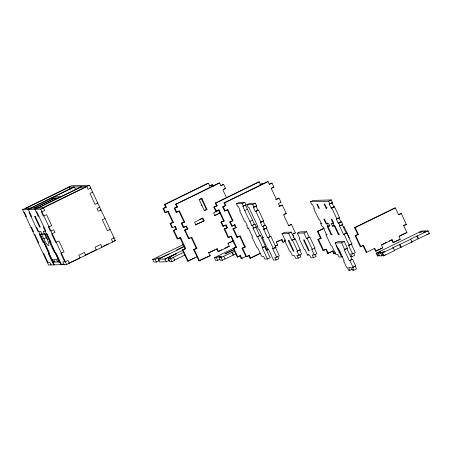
<?xml version="1.0" encoding="UTF-8"?>
<svg xmlns="http://www.w3.org/2000/svg" width="452" height="452" viewBox="0 0 452 452"><rect width="100%" height="100%" fill="white"/><g stroke="black" fill="none" stroke-linecap="round" stroke-linejoin="round"><path stroke-width="0.68" d="M22.6 209.643L71.343 185.806L89.451 185.309L115.384 240.673L66.642 264.51L48.533 265.008L22.6 209.643L40.708 209.146L89.451 185.309M25.917 208.315L69.303 187.094L70.331 189.286M27.702 209.502L73.766 186.975M34.013 208.089L54.37 198.14M34.651 208.073L55.008 198.117L55.59 199.366M81.038 186.772L34.968 209.299L38.177 216.152L38.816 216.135M38.284 207.976L81.671 186.755L82.699 188.947M42.748 207.852L86.134 186.631M92.66 192.156L89.982 193.467L95.118 204.434L97.796 203.123L97.157 203.14M53.116 262.103L40.279 234.695L41.883 233.91M40.279 234.695L41.872 234.65L43.477 233.865M41.872 234.65L43.799 238.763A7.594 1.458 63.9 0 0 48.618 245.572A7.594 1.458 63.9 0 0 46.912 238.52L45.059 234.565L46.132 234.04M43.799 238.763L46.477 237.453L44.827 233.927M110.124 229.435L107.446 230.746L102.31 219.779L104.988 218.469L104.35 218.485M164.404 204.513L165.042 204.49L166.33 207.236L165.692 207.253L164.404 204.513L207.796 183.292L208.428 183.275L209.717 186.015L212.395 184.704L213.22 186.467M165.042 204.49L208.428 183.275M197.157 256.838L187.665 261.183L182.399 249.95L185.715 248.623L180.58 237.656L177.263 238.984L173.285 230.486L176.596 229.158L175.314 226.418L171.997 227.746L170.071 223.638L173.387 222.311L168.251 211.344L164.94 212.672L163.014 208.558L165.692 207.253M209.078 186.032L212.395 184.704M163.014 208.558L166.33 207.236M175.642 204.202L176.28 204.185L177.563 206.926L176.924 206.943L175.642 204.202L219.028 182.987L219.666 182.97L220.949 185.71L223.627 184.399L225.554 188.507L222.876 189.817L226.582 197.739M176.28 204.185L219.666 182.97M164.94 212.672L168.251 211.344M214.853 249.707L208.327 252.9L208.965 252.877L210.248 255.623L198.897 260.877L193.631 249.64L196.948 248.312L191.812 237.351L188.495 238.679L184.518 230.181L187.834 228.853L186.552 226.113L183.235 227.441L181.308 223.328L184.625 222L179.489 211.039L176.173 212.367L174.246 208.253L176.924 206.943M220.847 185.461L223.627 184.399M174.246 208.253L177.563 206.926M61.975 264.143L60.907 264.669L43.313 227.119L43.951 227.102M62.613 264.126L61.54 264.646L56.28 253.414L55.641 253.431M85.648 254.917L95.106 250.295M103.248 246.312L108.288 243.848M199.1 199.468L201.88 198.4L207.016 209.366L204.338 210.677L199.202 199.711L201.88 198.4M176.173 212.367L178.314 211.316M223.311 189.315L224.378 188.789M170.071 223.638L173.387 222.311M215.237 203.117L215.875 203.095L217.158 205.841L216.519 205.858L215.237 203.117L258.623 181.896L259.262 181.879L260.544 184.619L263.222 183.309L259.906 184.636L260.544 184.619M215.875 203.095L259.262 181.879M204.236 210.429L207.016 209.366M246.221 256.307L241.809 258.465L240.526 255.719L237.21 257.047L233.232 248.555L236.543 247.227L231.407 236.26L228.096 237.588L224.113 229.091L227.429 227.763L226.147 225.023L222.83 226.35L220.904 222.243L224.22 220.915L219.084 209.948L215.768 211.276L213.841 207.163L216.519 205.858M181.308 223.328L184.625 222M213.841 207.163L217.158 205.841M224.034 202.875L224.672 202.858L225.955 205.598L225.322 205.615L224.034 202.875L267.426 181.653L268.059 181.636L269.347 184.376L272.025 183.071L273.952 187.179L271.273 188.49L276.404 199.451L279.087 198.145L281.008 202.253L278.33 203.564L279.618 206.304L282.297 204.993L286.274 213.491L283.596 214.802L288.732 225.763L291.41 224.458L295.388 232.949L292.71 234.26L293.998 237.001L293.359 237.017M224.672 202.858L268.059 181.636M173.285 230.486L176.596 229.158M260.691 253.289L250.606 258.222L249.323 255.482L246.007 256.809L242.029 248.312L245.346 246.984L240.21 236.017L236.893 237.345L232.916 228.853L236.226 227.525L234.944 224.78L231.627 226.107L229.701 222L233.017 220.672L227.881 209.705L224.565 211.033L222.644 206.926L225.322 205.615M269.245 184.133L272.025 183.071M222.644 206.926L225.955 205.598M215.768 211.276L216.841 210.751M183.235 227.441L186.552 226.113M199.874 219.299L202.886 218.124L204.168 220.864L195.23 224.938L204.168 220.864M216.519 211.163L218.299 210.293M202.886 218.124L194.586 222.181L195.869 224.921M218.937 210.27L213.598 212.881L214.886 215.621L220.22 213.016M267.443 258.996L264.889 259.064L263.606 256.324L261.697 256.374L257.713 247.882L257.075 247.899L251.939 236.933L252.578 236.916L248.6 228.418L247.962 228.435L246.679 225.695L247.312 225.678L245.391 221.57L244.752 221.587L239.617 210.621L240.255 210.604L238.328 206.491L237.69 206.513L236.407 203.767L239.085 202.462L244.82 202.304L246.108 205.044L242.792 206.372L251.775 225.554L255.092 224.232L256.38 226.972L253.063 228.3L257.041 236.791L260.358 235.464L265.493 246.43L262.177 247.758L267.443 258.996L270.121 257.685L264.855 246.447L262.177 247.758M184.518 230.181L187.834 228.853M220.175 212.739L214.248 215.644L214.886 215.621M224.565 211.033L226.712 209.988M271.166 188.247L272.776 187.461M236.407 203.767L242.142 203.615L244.82 202.304M243.329 206.106L244.933 205.321M277.714 256.493L278.737 258.685L276.059 259.996L273.511 260.064L268.245 248.826L267.612 248.843L262.476 237.882L263.109 237.865L259.132 229.367L258.493 229.384L257.211 226.644L257.849 226.627L248.86 207.44L248.221 207.457L246.939 204.716L249.617 203.406L255.357 203.247L256.64 205.988L253.323 207.315L255.25 211.429L258.567 210.101L263.702 221.068L260.386 222.39L262.313 226.503L265.629 225.175L266.912 227.915L263.595 229.243L267.573 237.741L270.889 236.413L276.025 247.38L272.709 248.702L276.692 257.199L279.37 255.888L275.387 247.397L272.709 248.702M177.8 238.724L180.58 237.656M246.939 204.716L252.679 204.558L255.357 203.247M244.718 210.479L247.397 209.174M220.904 222.243L224.22 220.915M188.495 238.679L190.106 237.888M253.86 207.056L256.64 205.988M152.652 259.369L155.2 259.301L157.878 257.99L159.16 260.731L156.482 262.041L153.934 262.109L152.652 259.369L183.015 244.814L182.376 244.831M229.701 222L233.017 220.672M223.367 226.09L224.972 225.305M255.25 211.429L258.567 210.101M183.907 246.436L176.766 249.933L177.404 249.916M169.455 260.233L166.302 261.77L159.669 261.957L158.386 259.211L184.467 246.515M224.113 229.091L227.429 227.763M182.399 249.95L185.715 248.623M231.627 226.107L234.944 224.78M164.89 259.036L182.614 250.368M158.386 259.211L165.02 259.03L176.37 253.775L168.336 257.702L168.85 258.798M183.512 252.34L172.8 257.583L173.438 257.561L174.721 260.307L172.042 261.612L169.489 261.685L168.206 258.945L170.884 257.634L168.336 257.702M168.206 258.945L170.76 258.872L173.438 257.561M232.916 228.853L236.226 227.525M249.854 221.446L252.532 220.135M193.631 249.64L196.948 248.312M184.795 255.081L174.082 260.324L174.721 260.307M251.775 225.554L255.092 224.232M228.096 237.588L231.407 236.26M247.962 228.435L249.029 227.915M260.386 222.39L261.99 221.604M253.063 228.3L255.205 227.249M187.665 261.183L194.665 257.759M236.893 237.345L238.498 236.56M284.031 214.293L286.274 213.491M342.605 256.437L341.531 256.962L338.983 257.03L337.7 254.29L335.785 254.34L331.808 245.843L331.169 245.865L326.033 234.899L326.672 234.882L322.688 226.384L322.05 226.401L320.767 223.661L321.406 223.644L319.479 219.531L318.841 219.553L313.705 208.587L314.343 208.57L312.417 204.457L311.778 204.473L310.496 201.733L313.174 200.428L331.282 199.931L332.565 202.671L329.254 203.999L331.175 208.106L334.491 206.779L339.627 217.745L336.311 219.073L338.237 223.181L341.554 221.853L342.836 224.593L339.52 225.921L343.503 234.418L346.82 233.091L351.955 244.057L348.639 245.385L352.616 253.877L355.295 252.572L351.317 244.074L351.955 244.057M227.932 243.306L233.272 240.696M262.313 226.503L265.629 225.175M208.965 252.877L217.265 248.82L218.553 251.561L229.266 246.323L227.977 243.583L233.317 240.972M198.897 260.877L210.248 255.623M218.542 251.267L221.695 249.73M224.847 248.188L227.994 246.645M263.595 229.243L266.912 227.915M310.496 201.733L328.604 201.236L331.282 199.931M219.875 259.312L217.734 260.358L215.694 260.414L214.406 257.674L235.944 247.142M257.041 236.791L260.358 235.464M233.232 248.555L236.543 247.227M214.406 257.674L216.451 257.617L219.13 256.307L221.678 256.239L219 257.55L220.282 260.29L222.322 260.233L236.046 253.815M233.729 249.611L224.904 253.928L233.876 249.832M329.254 203.999L332.565 202.671M219 257.55L221.039 257.493L234.763 251.075M262.476 237.882L263.544 237.356M242.029 248.312L245.346 246.984M288.093 225.785L291.41 224.458M326.078 208.248L326.711 208.231L324.79 204.118L324.152 204.134L326.078 208.248L327.146 207.722M267.573 237.741L270.889 236.413M331.175 208.106L334.491 206.779M299.823 254.645L300.851 256.843L298.173 258.148L295.625 258.222L294.342 255.482L292.297 255.538L290.376 251.425L289.738 251.442L284.602 240.481L285.24 240.464L282.031 233.611L284.709 232.3L291.337 232.119L294.546 238.967L295.184 238.95L300.32 249.916L297.004 251.244L298.93 255.352L301.608 254.047L299.682 249.933L300.32 249.916M237.21 257.047L239.351 256.001M282.031 233.611L288.658 233.43L291.337 232.119M240.526 255.719L239.888 255.742L241.17 258.482L242.43 257.866M246.007 256.809L249.323 255.482M276.364 241.961L280.11 240.131M293.145 233.757L295.388 232.949M285.172 241.317L283.285 242.244L281.997 239.503L276.375 242.249L277.658 244.99L275.138 246.227M323.943 219.412L324.581 219.395L331.768 234.741L331.135 234.757L327.152 226.26L329.83 226.186L328.547 223.446L325.869 223.52L323.943 219.412L325.016 218.887M315.129 254.227L316.157 256.42L313.479 257.73L310.925 257.798L309.643 255.058L307.603 255.114L305.032 249.634L304.399 249.651L299.264 238.69L299.896 238.673L297.331 233.187L300.009 231.882L306.642 231.695L309.208 237.181L309.846 237.159L314.982 248.125L311.665 249.453L314.236 254.934L316.914 253.623L314.343 248.142L314.982 248.125M284.602 240.481L285.67 239.955M248.685 255.499L249.973 258.239L260.053 253.306M266.94 249.939L268.2 249.323M275.132 245.933L276.392 245.317M320.767 223.661L321.841 223.135M266.946 250.233L265.663 247.493L265.025 247.51L266.307 250.25L268.838 249.306M297.331 233.187L303.964 233.006L306.642 231.695M288.658 233.43L291.868 240.278L294.546 238.967M326.508 223.503L327.576 222.983M291.868 240.278L295.184 238.95M336.847 218.808L338.458 218.022M327.79 226.243L329.932 225.198M317.355 231.401L317.988 231.384L321.202 238.238L320.564 238.255L317.355 231.401L324.135 228.085M317.988 231.384L324.157 228.367M303.964 233.006L306.529 238.486L309.208 237.181M338.237 223.181L341.554 221.853M306.529 238.486L309.846 237.159M332.384 226.119L335.056 226.045L339.04 234.543L338.401 234.56L331.214 219.209L331.847 219.192L333.774 223.305L331.096 223.378L332.384 226.119L333.988 225.333M339.52 225.921L341.667 224.876M326.033 234.899L327.101 234.373M335.627 253.08L334.367 253.696L333.084 250.956L328.259 253.312L326.338 249.199L323.022 250.527L317.886 239.566L320.564 238.255M317.886 239.566L321.202 238.238M343.164 227.497L344.232 226.972L349.368 237.938M297.004 251.244L299.145 250.193M331.135 234.757L332.203 234.238M338.401 234.56L339.475 234.034M354.583 227.605L355.221 227.588L358.43 234.441L357.792 234.458L354.583 227.605L394.754 207.96L395.393 207.943L398.602 214.79L401.28 213.485L406.416 224.446L403.099 225.774M355.221 227.588L395.393 207.943M343.503 234.418L346.82 233.091M307.603 255.114L308.676 254.589M352.091 269.279L349.944 270.33L348.673 270.364L347.385 267.624L346.752 267.64L343.537 260.787L344.175 260.77L339.04 249.803L338.407 249.826L335.192 242.973L337.87 241.662L344.249 241.487L347.458 248.34L344.142 249.668L349.277 260.629L352.594 259.301L355.803 266.155L352.487 267.482L353.769 270.223L356.453 268.912L355.165 266.171L355.803 266.155M323.022 250.527L325.7 249.216L327.627 253.329L328.259 253.312M403.738 225.757L406.947 232.61L398.913 236.537L400.195 239.277L393.5 242.554L392.217 239.814L381.505 245.052L382.787 247.792L376.092 251.063L374.81 248.323L366.775 252.256L363.566 245.402L360.25 246.73L355.114 235.769L357.792 234.458M398.5 214.547L401.28 213.485M355.114 235.769L358.43 234.441M335.192 242.973L341.571 242.797L344.249 241.487M327.627 253.329L333.084 250.956M348.639 245.385L350.78 244.334M332.446 250.973L333.729 253.713L335.621 252.787M344.142 249.668L347.458 248.34M360.25 246.73L362.391 245.685M403.636 225.514L406.416 224.446M350.712 256.708L351.989 256.674L354.667 255.363L353.639 253.171M381.46 244.775L386.223 242.447M389.2 240.995L392.217 239.814M399.511 235.95L405.693 232.927M349.277 260.629L352.594 259.301M374.171 248.34L375.454 251.086L382.787 247.792M393.472 242.272L400.195 239.277M379.205 255.431L377.493 255.973L376.211 253.233L421.739 230.966L422.377 230.949L419.699 232.26L420.976 232.221L423.654 230.915L426.202 230.842L423.524 232.153L424.801 232.119L428.117 230.791L429.4 233.531L411.354 242.063L411.992 242.046L410.71 239.306L410.071 239.323L428.117 230.791M376.211 253.233L379.527 251.905L380.799 251.871L378.121 253.176L379.409 255.922L381.957 255.849L383.562 255.064M378.121 253.176L380.674 253.109L383.352 251.798L384.629 251.764L381.951 253.075L383.234 255.815L383.872 255.798L394.585 250.561L393.296 247.82L392.664 247.837L410.71 239.306M353.023 267.217L354.628 266.431M381.951 253.075L393.296 247.82M377.493 255.973L379.386 255.047M383.234 255.815L385.375 254.77M394.556 250.278L411.992 242.046M426.62 234.599L429.4 233.531M68.664 187.111L86.773 186.614L88.055 189.354L90.733 188.049L90.101 188.066M224.915 188.529L225.554 188.507M273.313 187.196L273.952 187.179M54.048 196.908L60.681 196.727M58.003 198.038L51.37 198.219L51.94 199.439M279.087 198.145L275.771 199.473L276.404 199.451M25.278 208.332L43.386 207.835L44.669 210.575L41.352 211.903L43.279 216.011L46.596 214.689L51.731 225.65L48.415 226.977L50.341 231.085L53.658 229.763L54.941 232.503L51.624 233.831L55.607 242.323L58.924 241.001L64.06 251.962L60.743 253.289L64.721 261.787M99.084 207.253L99.722 207.231L97.044 208.541L98.327 211.282L101.005 209.977L100.372 209.994M280.376 202.27L281.008 202.253M201.129 205.214L201.767 205.197M246.108 205.044L245.47 205.061L254.453 224.248M282.297 204.993L278.98 206.321L279.618 206.304M23.883 212.383L24.521 212.367L26.448 216.474L25.809 216.491M29.623 212.225L28.984 212.242L37.974 231.43L40.652 231.356L41.934 234.096M36.256 212.044L36.889 212.022L45.878 231.209L43.2 231.283L44.482 234.023M179.489 211.039L178.851 211.056L183.987 222.017M219.084 209.948L218.446 209.965L223.582 220.932M227.881 209.705L227.243 209.728L232.379 220.689M30.911 216.355L31.55 216.333L28.34 209.485L74.405 186.958L75.687 189.699M339.627 217.745L338.989 217.762L340.915 221.87M30.945 227.458L31.583 227.441L33.51 231.548L32.872 231.565M36.047 227.316L36.685 227.299L54.274 264.849M263.702 221.068L263.064 221.084L264.991 225.192M175.314 226.418L174.675 226.435L175.964 229.181M226.147 225.023L225.508 225.039L226.791 227.78M256.38 226.972L255.742 226.989L259.719 235.486M342.836 224.593L342.198 224.616L346.181 233.108M34.154 234.311L34.793 234.289L38.77 242.786L38.137 242.803M45.059 234.565L46.652 234.52L59.494 261.928M343.593 226.989L344.232 226.972M113.463 237.95L114.102 237.933L111.424 239.238L112.706 241.978L112.073 242.001M191.812 237.351L191.173 237.368L196.309 248.329M240.21 236.017L239.571 236.04L244.707 247.001M43.488 241.549L44.126 241.532L49.262 252.493L48.624 252.51M49.861 241.374L49.228 241.391L54.364 252.352L54.997 252.335M406.308 232.627L406.947 232.61M43.872 242.645L43.234 242.667L39.256 234.17L47.161 233.95L51.144 242.447L50.505 242.464M114.113 240.707L115.384 240.673M281.997 239.503L281.359 239.52L282.647 242.261L283.285 242.244M101.361 247.238L101.994 247.221L100.711 244.481L95.09 247.227L96.372 249.973L95.734 249.99M228.627 246.34L229.266 246.323M277.019 245.012L277.658 244.99M393.5 242.554L392.861 242.571L391.579 239.831M264.855 246.447L265.493 246.43M217.265 248.82L216.627 248.837L217.915 251.578L218.553 251.561M43.273 253.77L43.906 253.753L47.889 262.245M49.008 253.612L48.37 253.628L53.635 264.866M275.387 247.397L276.025 247.38M336.904 245.707L336.271 245.724L341.531 256.962M363.566 245.402L362.928 245.419L366.137 252.272L366.775 252.256M85.021 255.227L85.66 255.21L84.377 252.47L78.75 255.216L80.032 257.962L68.681 263.217L69.32 263.2L68.037 260.459L65.359 261.77L62.811 261.838L64.094 264.578M169.099 253.973L160.426 257.922L157.878 257.99M51.833 259.363L52.472 259.346L53.754 262.087M58.212 259.188L57.573 259.205L58.856 261.945M375.454 251.086L376.092 251.063M333.729 253.713L334.367 253.696M47.251 262.267L49.799 262.194L51.087 264.934M52.991 262.109L59.619 261.923M298.93 255.352L296.891 255.408L298.173 258.148M314.236 254.934L312.191 254.99L313.479 257.73M352.616 253.877L350.707 253.934L351.989 256.674M276.692 257.199L274.776 257.256L276.059 259.996M190.343 259.877L190.981 259.86M201.575 259.567L202.213 259.55M241.17 258.482L241.809 258.465M249.973 258.239L250.606 258.222M353.769 270.223L352.498 270.256L351.215 267.516L348.661 267.584L349.944 270.33M417.405 236.029L418.688 238.769M416.767 236.046L418.049 238.786M399.997 244.543L401.28 247.284M399.359 244.56L400.641 247.3M382.584 253.058L383.872 255.798M380.674 253.109L381.957 255.849M376.849 253.216L378.132 255.956M355.752 235.746L360.888 246.713M331.932 202.688L333.853 206.796M328.604 201.236L329.887 203.976M331.813 208.089L336.949 219.056M338.876 223.164L340.158 225.904M344.142 234.402L349.277 245.363M346.82 248.357L351.955 259.318M341.571 242.797L344.78 249.651M349.916 260.612L353.125 267.465M338.045 248.131L340.887 254.199M318.524 239.549L323.655 250.51M307.168 238.47L312.304 249.436M292.506 240.261L297.642 251.227M256.001 206.01L257.928 210.118M266.273 227.932L270.251 236.43M252.679 204.558L253.962 207.298M255.888 211.412L261.024 222.373M262.951 226.486L264.234 229.226M268.211 237.724L273.347 248.685M242.142 203.615L243.43 206.355M252.414 225.537L253.702 228.277M257.68 236.775L262.815 247.741M234.305 224.802L235.594 227.542M223.277 206.909L225.203 211.016M230.339 221.983L232.266 226.09M233.548 228.831L237.532 237.328M242.667 248.295L246.645 256.787M230.774 236.277L235.91 247.244M214.48 207.146L216.406 211.259M221.542 222.22L223.469 226.333M224.751 229.074L228.729 237.571M233.865 248.532L237.848 257.03M232.39 252.239L233.673 254.979M231.752 252.256L233.034 254.996M201.242 198.422L206.378 209.383M223.717 256.182L225 258.923M221.039 257.493L222.322 260.233M202.247 218.141L203.536 220.881M219.13 256.307L219.638 257.403M216.451 257.617L217.734 260.358M185.913 226.13L187.196 228.87M174.884 208.236L176.811 212.344M181.947 223.311L183.874 227.424M185.156 230.164L189.134 238.656M194.27 249.623L199.535 260.86M167.619 211.361L172.749 222.327M179.941 237.673L185.077 248.64M163.647 208.541L165.573 212.655M170.709 223.616L172.636 227.729M173.918 230.469L177.902 238.967M183.037 249.928L188.298 261.166M170.76 258.872L172.042 261.612M165.02 259.03L166.302 261.77M155.2 259.301L156.482 262.041M40.708 209.146L66.642 264.51M57.579 261.979L56.297 259.239L53.748 259.312L55.031 262.053M47.358 239.227A7.594 1.458 63.9 0 1 46.477 237.453M317.519 204.321L316.88 204.338L318.807 208.445L319.445 208.428L317.519 204.321M35.183 216.237L34.544 216.254L39.68 227.215L40.318 227.198L35.183 216.237M288.873 240.362L288.235 240.379L293.371 251.34L294.009 251.323L288.873 240.362M304.173 239.939L303.535 239.961L308.671 250.922L309.309 250.905L304.173 239.939"/></g></svg>
